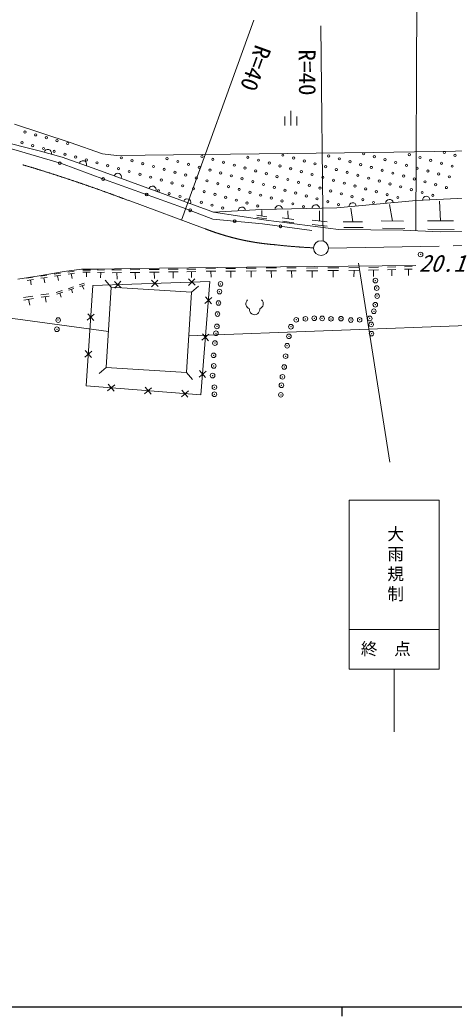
# Model space of a CAD drawing. Units: millimetres, scale not verified. Extents: x 40000 to 680000, y 20000 to 380000.
# Drawn here: x 133160 to 180125, y 204000 to 311727 of the extents above; entities that cross this region are included whole.
import ezdxf
from ezdxf.enums import TextEntityAlignment as Align

# ---------------------------------------------------------------- set-up
doc = ezdxf.new("R2010")
doc.units = ezdxf.units.MM
doc.header["$LTSCALE"] = 1000
doc.header["$PDMODE"] = 32
doc.header["$PDSIZE"] = 500
doc.linetypes.add('CHAIN', pattern=[18.5, 12, -1.5, 3.5, -1.5])
for name, color, linetype, lineweight in [('M-BGD', 7, 'Continuous', 13), ('M-BMK', 2, 'CHAIN', 13), ('M-BMK-SRVR', 3, 'Continuous', 13), ('M-STR-HTXT', 7, 'Continuous', 13), ('M-STR-STRC', 7, 'Continuous', 13), ('M-TTL-BAND', 7, 'Continuous', 25)]:
    doc.layers.add(name, color=color, linetype=linetype, lineweight=lineweight)
doc.styles.add('@ＭＳ ゴシック', font='')
doc.styles.add('ＭＳ ゴシック', font='')
doc.styles.get('@ＭＳ ゴシック').set_extended_font_data('@MS Gothic')
doc.styles.get('ＭＳ ゴシック').set_extended_font_data('MS Gothic')

# ---------------------------------------------------------------- blocks, each defined once
blk = doc.blocks.new('園庭')
at = {"color": 7, "linetype": 'Continuous', "lineweight": 13}
for centre, start, end in [((-0.4, 0.4), 131.4195, 251.1424), ((0.4, 0.4), 288.8576, 48.5806), ((0, -0.25), 172.1402, 7.8598)]:
    blk.add_arc(centre, 0.6, start, end, dxfattribs=at)
blk = doc.blocks.new('荒地')
at = {"color": 7, "linetype": 'Continuous', "lineweight": 13}
for p, q in [((-1, 0.25), (-1, -1.25)), ((0, -1.25), (0, 1.25)), ((1, 0.25), (1, -1.25))]:
    blk.add_line(p, q, dxfattribs=at)

msp = doc.modelspace()

# ---------------------------------------------------------------- linework, layer by layer
at = {"layer": 'M-BGD'}
for p, q in [((132568, 300449), (138606, 298472)), ((129035, 299140), (135229, 297580)), ((138606, 298472), (142093, 297239)), ((131041, 298131), (137647, 296189)), ((135229, 297580), (137738, 296900)), ((143624, 297069), (171374, 297385)), ((171374, 297385), (194073, 297764)), ((137738, 296900), (141494, 295568)), ((142093, 297239), (143624, 297069)), ((137647, 296189), (142324, 294460)), ((141494, 295568), (153798, 291046)), ((142324, 294460), (150744, 291455)), ((167437, 291390), (176041, 292198)), ((176041, 292198), (181201, 292468)), ((178654, 289999), (178530, 292138)), ((150744, 291455), (154046, 290193)), ((153798, 291046), (154086, 290924)), ((154086, 290924), (159290, 291213)), ((154086, 290924), (159800, 290067)), ((159290, 291213), (167437, 291390)), ((159323, 290530), (159318, 291101)), ((162170, 290246), (162147, 291083)), ((165584, 289981), (165579, 291087)), ((169161, 289896), (168966, 291378)), ((173449, 289968), (173123, 291777)), ((154046, 290193), (159388, 289662)), ((159853, 290447), (158794, 290613)), ((159855, 290203), (158796, 290369)), ((159800, 290067), (167606, 289073)), ((162795, 290157), (161545, 290336)), ((162805, 289798), (161555, 289977)), ((166381, 289885), (164787, 290076)), ((170211, 289896), (168110, 289896)), ((174644, 289947), (172254, 289989)), ((180064, 289993), (177245, 290006)), ((159388, 289662), (164746, 288960)), ((166384, 289411), (164789, 289602)), ((167606, 289073), (174601, 288998)), ((170295, 289261), (168194, 289261)), ((174784, 289171), (172394, 289214)), ((174601, 288998), (178630, 288807)), ((180117, 289077), (177298, 289089)), ((178630, 288807), (189723, 288908)), ((135238, 284065), (137938, 284533)), ((137938, 284533), (139809, 284788)), ((138340, 284465), (139027, 284570)), ((139809, 284788), (141616, 284788)), ((139959, 284446), (140776, 284446)), ((139968, 284667), (140784, 284667)), ((140368, 284446), (140348, 283930)), ((141540, 284417), (142300, 284434)), ((141562, 284669), (142322, 284686)), ((141616, 284788), (145124, 284830)), ((141920, 284425), (141869, 283823)), ((143120, 284690), (144152, 284713)), ((143133, 284386), (144165, 284409)), ((145089, 284698), (146126, 284721)), ((145101, 284401), (146139, 284424)), ((145124, 284830), (157711, 285000)), ((145620, 284413), (145648, 283720)), ((147159, 284721), (148230, 284738)), ((147162, 284435), (148233, 284452)), ((147697, 284444), (147704, 283775)), ((149213, 284759), (150272, 284759)), ((149216, 284474), (150274, 284474)), ((149745, 284474), (149750, 283810)), ((151223, 284774), (152192, 284791)), ((151226, 284499), (152195, 284516)), ((151710, 284508), (151717, 283866)), ((153288, 284821), (154334, 284830)), ((153298, 284548), (154344, 284556)), ((153821, 284552), (153844, 283913)), ((155430, 284547), (156494, 284564)), ((155432, 284833), (156495, 284850)), ((155962, 284556), (155959, 283887)), ((157630, 284571), (158710, 284588)), ((157649, 284869), (158729, 284886)), ((157711, 285000), (176004, 285168)), ((158170, 284580), (158171, 283893)), ((159798, 284900), (160912, 284917)), ((159799, 284588), (160913, 284605)), ((160356, 284597), (160359, 283869)), ((162045, 284911), (163040, 284919)), ((162049, 284600), (163044, 284609)), ((162547, 284604), (162556, 283880)), ((164167, 284588), (165383, 284605)), ((164171, 284895), (165388, 284912)), ((164775, 284597), (164765, 283883)), ((166468, 284611), (167633, 284619)), ((166475, 284915), (167641, 284924)), ((167051, 284615), (167034, 283904)), ((168745, 284621), (169859, 284647)), ((168755, 284915), (169869, 284940)), ((169302, 284634), (169279, 283949)), ((170879, 284663), (171942, 284688)), ((170886, 284962), (171949, 284987)), ((171410, 284675), (171394, 283978)), ((172925, 284993), (173835, 285018)), ((172926, 284702), (173836, 284727)), ((173381, 284715), (173385, 284037)), ((174754, 285040), (175581, 285055)), ((174764, 284764), (175592, 284779)), ((175178, 284772), (175203, 284103)), ((132942, 283703), (135238, 284065)), ((133917, 283786), (134593, 283890)), ((133951, 283561), (134627, 283664)), ((134289, 283612), (134370, 283086)), ((135387, 284011), (136066, 284116)), ((135422, 283785), (136101, 283889)), ((135761, 283837), (135843, 283308)), ((136861, 284238), (137544, 284343)), ((136896, 284010), (137579, 284115)), ((137238, 284062), (137319, 283530)), ((138375, 284236), (139062, 284341)), ((138718, 284288), (138800, 283753)), ((141053, 283010), (153703, 283435)), ((142373, 283569), (143035, 282819)), ((143386, 283442), (144116, 282759)), ((143410, 282735), (144092, 283466)), ((143649, 284397), (143680, 283687)), ((147384, 283576), (148114, 282893)), ((147407, 282870), (148090, 283600)), ((151381, 283711), (152112, 283028)), ((151405, 283004), (152088, 283735)), ((153703, 283435), (152736, 271167)), ((137078, 282256), (137742, 282465)), ((137147, 282067), (137811, 282277)), ((138380, 282662), (138952, 282855)), ((138437, 282496), (139010, 282689)), ((138724, 282593), (138858, 282204)), ((139563, 283067), (140123, 283249)), ((139629, 282905), (140188, 283086)), ((139909, 282995), (140061, 282616)), ((140341, 272166), (141053, 283010)), ((143035, 282819), (142489, 274136)), ((151718, 282273), (143035, 282819)), ((151171, 273590), (151718, 282273)), ((151421, 277557), (289696, 282733)), ((152468, 282934), (151718, 282273)), ((133534, 281710), (134558, 281861)), ((133591, 281438), (134615, 281589)), ((134103, 281513), (134237, 280878)), ((135435, 282002), (136297, 282121)), ((135475, 281744), (136336, 281864)), ((135905, 281804), (135998, 281202)), ((137479, 282172), (137640, 281734)), ((153923, 281724), (153163, 281075)), ((153218, 281780), (153868, 281019)), ((124368, 280514), (142733, 278018)), ((140452, 279254), (141204, 279913)), ((141157, 279208), (140498, 279960)), ((153609, 277736), (152848, 277087)), ((152904, 277792), (153553, 277032)), ((140190, 275263), (140942, 275922)), ((140895, 275216), (140236, 275968)), ((142489, 274136), (141738, 273475)), ((142489, 274136), (151171, 273590)), ((153294, 273749), (152534, 273100)), ((152589, 273804), (153239, 273044)), ((151171, 273590), (151833, 272840)), ((152736, 271167), (140341, 272166)), ((143412, 272273), (142651, 271625)), ((143356, 271569), (142708, 272330)), ((147399, 271952), (146638, 271304)), ((147343, 271247), (146695, 272009)), ((151387, 271631), (150625, 270983)), ((151330, 270926), (150682, 271687))]:
    msp.add_line(p, q, dxfattribs=at)
for centre in [(133700, 299605), (133389, 298446), (134859, 299295), (136018, 298984), (137177, 298674), (138336, 298363), (134548, 298136), (135707, 297825), (136866, 297515), (170336, 297243), (179071, 297387), (138026, 297204), (139185, 296893), (140344, 296583), (141503, 296272), (144132, 296810), (145291, 296500), (146450, 296189), (149079, 296727), (150238, 296416), (152867, 296954), (154026, 296644), (155185, 296333), (157814, 296871), (158973, 296560), (160132, 296250), (161602, 297098), (162761, 296788), (163920, 296477), (165079, 296167), (166549, 297015), (167708, 296705), (168867, 296394), (171496, 296932), (172655, 296621), (173814, 296311), (175283, 297159), (176443, 296849), (177602, 296538), (178761, 296228), (180231, 297076), (142662, 295962), (143821, 295651), (144980, 295340), (147609, 295878), (148768, 295568), (149927, 295257), (151397, 296106), (152556, 295795), (153715, 295485), (154874, 295174), (156344, 296023), (157503, 295712), (158662, 295401), (159821, 295091), (161291, 295939), (162450, 295629), (163609, 295318), (166238, 295856), (167397, 295546), (168556, 295235), (170026, 296083), (171185, 295773), (172344, 295462), (173503, 295152), (174973, 296000), (176132, 295690), (177291, 295379), (178450, 295069), (179920, 295917), (146139, 295030), (147298, 294719), (148458, 294409), (149617, 294098), (151086, 294947), (152245, 294636), (153405, 294325), (154564, 294015), (156033, 294863), (157192, 294553), (158352, 294242), (160980, 294780), (162139, 294470), (163299, 294159), (164768, 295008), (165927, 294697), (167086, 294386), (168246, 294076), (169715, 294924), (170874, 294614), (172034, 294303), (173193, 293993), (174662, 294841), (175821, 294531), (176981, 294220), (179609, 294758), (148147, 293250), (149306, 292939), (150776, 293788), (151935, 293477), (153094, 293166), (155723, 293704), (156882, 293394), (158041, 293083), (159511, 293932), (160670, 293621), (161829, 293311), (162988, 293000), (164458, 293848), (165617, 293538), (166776, 293227), (167935, 292917), (169405, 293765), (170564, 293455), (171723, 293144), (174352, 293682), (175511, 293371), (176670, 293061), (178140, 293909), (179299, 293599), (150465, 292628), (152783, 292007), (154253, 292856), (155412, 292545), (156571, 292235), (157730, 291924), (159200, 292773), (160359, 292462), (161518, 292151), (162677, 291841), (164147, 292689), (165306, 292379), (166465, 292068), (169094, 292606), (170253, 292296), (171412, 291985), (172882, 292834), (174041, 292523), (177829, 292750), (153942, 291697), (155102, 291386), (158890, 291613), (163837, 291530), (167624, 291758)]:
    msp.add_circle(centre, 120, dxfattribs=at)
for centre, radius, start, end in [((136174, 297324), 400, 344.82708, 164.82708), ((137470, 296241), 150, 0, 180), ((139980, 296105), 400, 340.46954, 160.46954), ((137470, 296241), 150, 180, 0), ((142163, 294519), 150, 0, 180), ((142163, 294519), 150, 180, 0), ((143741, 294742), 400, 339.82104, 159.82104), ((147496, 293362), 400, 339.82104, 159.82104), ((146872, 292837), 150, 0, 180), ((146872, 292837), 150, 180, 0), ((151250, 291982), 400, 339.82104, 159.82104), ((169152, 291551), 400, 5.3646, 185.3646), ((173134, 291925), 400, 5.3646, 185.3646), ((177120, 292255), 400, 2.988, 182.988), ((151574, 291138), 150, 0, 180), ((151574, 291138), 150, 180, 0), ((157164, 291095), 400, 3.18518, 183.18518), ((161161, 291254), 400, 1.24573, 181.24573), ((165160, 291341), 400, 1.24573, 181.24573), ((156388, 289960), 150, 0, 180), ((156388, 289960), 150, 180, 0), ((161357, 289404), 150, 0, 180), ((161357, 289404), 150, 180, 0)]:
    msp.add_arc(centre, radius, start, end, dxfattribs=at)
for p in [(176503, 286362), (154854, 283175), (171617, 283534), (154748, 282345), (171758, 282726), (154642, 281112), (171603, 280926), (171801, 281862), (154535, 279922), (171447, 280217), (137294, 279262), (163047, 279294), (164046, 279401), (165003, 279464), (165853, 279443), (166810, 279401), (167894, 279422), (168957, 279273), (169914, 279294), (170998, 279443), (171156, 278796), (137159, 278271), (154365, 277838), (154472, 278582), (162472, 278550), (171193, 277797), (154259, 276775), (162260, 277508), (162069, 276488), (154110, 275457), (161898, 275361), (154131, 274309), (161750, 274192), (154004, 273267), (161558, 273129), (154195, 272012), (154195, 271247), (161452, 272214), (161388, 271183)]:
    msp.add_point(p, dxfattribs=at)
at = {"layer": 'M-BMK'}
for p, q in [((144855, 292217), (153195, 289139)), ((166531, 287061), (183622, 287359))]:
    msp.add_line(p, q, dxfattribs=at)
for centre, radius, start, end in [((85780, 136207), 166820, 69.26021, 74.95871), ((162832, 313950), 26616, 248.77196, 265.45167), ((167967, 351328), 64320, 263.53231, 267.29537)]:
    msp.add_arc(centre, radius, start, end, dxfattribs=at)
at = {"layer": 'M-BMK-SRVR'}
for p, q in [((150635, 290084), (158451, 311685)), ((165723, 311079), (165975, 287808))]:
    msp.add_line(p, q, dxfattribs=at)
msp.add_circle((165731, 287047), 800, dxfattribs=at)
at = {"layer": 'M-STR-HTXT'}
msp.add_line((176131, 326151), (175985, 288932), dxfattribs=at)
at = {"layer": 'M-STR-STRC'}
for p, q in [((169780, 285410), (173180, 263893)), ((168772, 241531), (168772, 259797)), ((168772, 259797), (178518, 259797)), ((178518, 259797), (178518, 241531)), ((178518, 245805), (168772, 245805)), ((178518, 241531), (168772, 241531)), ((173645, 241531), (173645, 234756))]:
    msp.add_line(p, q, dxfattribs=at)
at = {"layer": 'M-TTL-BAND'}
for p, q in [((40000, 205000), (579000, 205000)), ((168000, 205000), (168000, 204000))]:
    msp.add_line(p, q, dxfattribs=at)

# ---------------------------------------------------------------- block references
at = {"layer": 'M-BGD'}
for name, p, xscale, yscale in [('荒地', (162465, 301106), 640, 640), ('園庭', (158544, 280652), 941.3273, 941.3273)]:
    msp.add_blockref(name, p, dxfattribs=dict(at, xscale=xscale, yscale=yscale))

# ---------------------------------------------------------------- texts
at = {"layer": 'M-BGD', "style": 'ＭＳ ゴシック', "oblique": 20}
msp.add_text('20.1', height=1833, dxfattribs=at).set_placement((176302, 283941), align=Align.BOTTOM_LEFT)
at = {"layer": 'M-BMK-SRVR', "style": 'ＭＳ ゴシック'}
for rotation, p in [(250.108, (158135, 309340)), (270.622, (162750, 308522))]:
    msp.add_text('R=40', height=1833, rotation=rotation, dxfattribs=at).set_placement(p, align=Align.BOTTOM_LEFT)
at = {"layer": 'M-STR-STRC', "insert": (173708, 248416), "char_height": 1320, "attachment_point": 6, "rotation": 270, "style": '@ＭＳ ゴシック'}
msp.add_mtext('\\T1.2;大雨規制', dxfattribs=at)
at = {"layer": 'M-STR-STRC', "insert": (173645, 242898), "char_height": 1320, "attachment_point": 8, "style": 'ＭＳ ゴシック'}
msp.add_mtext('\\T2;終点', dxfattribs=at)

doc.saveas('drawing.dxf')
